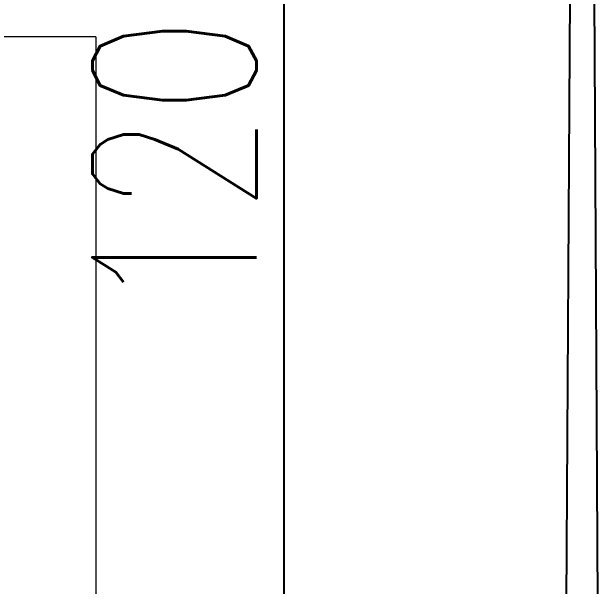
# Model space of a CAD drawing. Header units: millimetres. Extents: x 2 to 5882, y 1831 to 3462.
# Drawn here: x 709.35 to 720.1, y 2706.33 to 2716.84 of the extents above; entities that cross this region are included whole.
import ezdxf

# ---------------------------------------------------------------- set-up
doc = ezdxf.new("R2010")
doc.units = ezdxf.units.MM
doc.layers.add('标注', color=4, linetype='Continuous')
doc.layers.add('灯杆', color=7, linetype='Continuous')
doc.layers.add('车人', color=7, linetype='Continuous', lineweight=9)
doc.styles.get("Standard").update_dxf_attribs({"font": 'simplex1.shx', "width": 0.7, "bigfont": 'hztxt.shx'})
doc.dimstyles.new('比例1：200', dxfattribs={"dimtxt": 3, "dimasz": 2, "dimexe": 1, "dimexo": 1, "dimgap": 0.5, "dimtad": 1, "dimlfac": 20, "dimzin": 13, "dimdsep": 46, "dimtxsty": 'Standard', "dimcen": -0.09, "dimclrd": 256, "dimclre": 256, "dimclrt": 7, "dimaunit": 1, "dimadec": 0, "dimazin": 0, "dimtfac": 0.0005, "dimtix": 1, "dimtmove": 2, "dimatfit": 3, "dimfxl": 0, "dimtolj": 1, "dimtzin": 13, "dimarcsym": 0})

# ---------------------------------------------------------------- blocks, each defined once
blk = doc.blocks.new('carb')
at = {"layer": '车人', "color": 143}
for q in [(-1.5173, 4.1359), (1.518, 1.2865)]:
    blk.add_line((1.518, 4.1359), q, dxfattribs=at)
blk = doc.blocks.new('双头路灯')
at = {"layer": '灯杆'}
for p, q in [((-0.314, 0), (-0.152, 28.91)), ((0.152, 28.91), (0.314, 0))]:
    blk.add_line(p, q, dxfattribs=at)
blk = doc.blocks.new('*D185')
at = {"layer": 'DEFPOINTS', "color": 0}
for p in [(710.611, 2730.544), (712.886, 2699.361), (714.325, 2699.361)]:
    blk.add_point(p, dxfattribs=at)
at = {"layer": '标注', "lineweight": -2}
for p, q in [((711.611, 2730.544), (715.325, 2730.544)), ((714.325, 2728.544), (714.325, 2701.361)), ((713.886, 2699.361), (715.325, 2699.361))]:
    blk.add_line(p, q, dxfattribs=at)
at = {"layer": '标注'}
for points in [[(713.992, 2728.544), (714.659, 2728.544), (714.325, 2730.544)], [(713.992, 2701.361), (714.659, 2701.361), (714.325, 2699.361)]]:
    blk.add_solid(points, dxfattribs=at)
at = {"layer": '标注', "color": 7, "insert": (712.325, 2714.952), "char_height": 3, "attachment_point": 5, "rotation": 90}
blk.add_mtext('\\A1;1200', dxfattribs=at)

msp = doc.modelspace()

# ---------------------------------------------------------------- block references
at = {"layer": '标注'}
msp.add_blockref('双头路灯', (719.78274, 2700.52909), dxfattribs=at)
at = {"layer": '车人', "xscale": 3.999999999999773, "yscale": 3.999999999999773, "zscale": 4}
msp.add_blockref('carb', (704.8143, 2699.83358), dxfattribs=at)

# ---------------------------------------------------------------- dimensions: what is measured, and where the dimension line sits
at = {"layer": '标注'}
dim = msp.add_linear_dim(base=(714.32536, 2699.36103), p1=(710.61133, 2730.54391), p2=(712.88621, 2699.36103), angle=90, text='1200', dimstyle='比例1：200', dxfattribs=at)
dim.commit()
dim.dimension.update_dxf_attribs({"geometry": '*D185', "text_midpoint": (712.32536, 2714.95247)})

doc.saveas('drawing.dxf')
